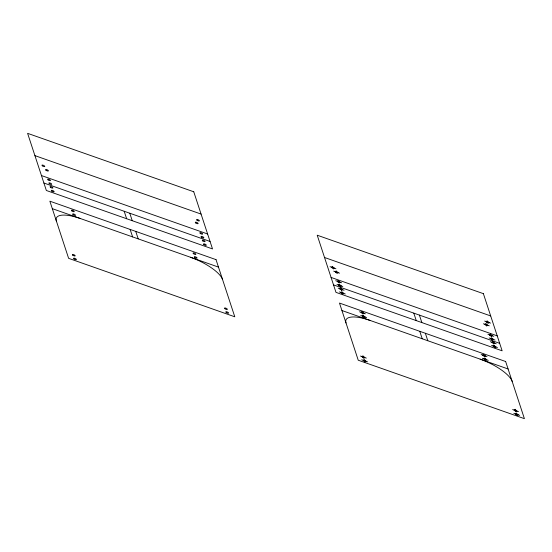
<?xml version="1.0" encoding="UTF-8"?>
<svg xmlns="http://www.w3.org/2000/svg" width="552" height="552" viewBox="0 0 552 552"><rect width="100%" height="100%" fill="white"/><g stroke="black" fill="none" stroke-linecap="round" stroke-linejoin="round"><path stroke-width="0.83" d="M34.914 155.623L201.08 214.072M324.528 257.494L490.693 315.944M330.048 266.671L335.913 268.734M484.677 321.064L490.542 323.12M333.677 271.108L339.535 273.164M483.4 323.769L489.258 325.832M41.455 175.55L207.614 233.993M331.069 277.421L497.228 335.871M335.747 280.72L341.605 282.783M487.92 334.25L493.778 336.306M336.968 284.452L342.833 286.516M489.148 337.983L495.006 340.046M43.905 183.022L210.064 241.465M333.518 284.894L499.684 343.337M338.197 288.192L344.055 290.248M490.376 341.716L496.234 343.779M339.425 291.925L345.283 293.988M491.597 345.455L497.455 347.512M359.545 311.77L365.403 313.833M481.144 354.543L487.002 356.606M360.773 315.509L366.631 317.566M482.365 358.276L488.223 360.339M52.316 208.663L218.482 267.106M341.936 310.534L508.095 368.977M360.463 356.047L366.321 358.103M512.629 409.57L518.487 411.626M361.691 359.78L367.549 361.843M513.85 413.303L519.708 415.366M487.181 320.788L488.037 323.396M490.424 333.974L491.28 336.582M491.646 337.707L492.501 340.315M492.874 341.447L493.729 344.055M494.102 345.179L494.958 347.788M515.126 409.294L515.982 411.902M516.355 413.027L517.21 415.635M485.898 323.5L486.754 326.108M483.642 354.267L484.497 356.875M484.87 358.006L485.726 360.615M419.396 315.102L421.852 322.575M425.357 333.27L427.814 340.743M413.807 313.136L416.256 320.602M419.768 331.303L422.218 338.769M362.043 311.494L362.899 314.102M363.271 315.233L364.127 317.842M336.175 270.832L337.037 273.44M338.245 280.444L339.1 283.052M339.473 284.183L340.329 286.792M340.701 287.916L341.557 290.524M341.923 291.649L342.778 294.257M362.968 355.771L363.823 358.379M364.189 359.504L365.044 362.112M332.552 266.395L333.408 269.003M129.782 213.231L132.232 220.696M135.744 231.398L138.193 238.864M124.186 211.257L126.643 218.73M130.148 229.425L132.604 236.898M480.123 359.138A30.843 9.991 25 0 1 512.18 381.432M346.021 322.982A30.843 9.991 25 0 1 369.909 320.374M190.509 257.267A30.843 9.991 25 0 1 222.566 279.56M56.401 221.11A30.843 9.991 25 0 1 80.288 218.502M193.759 191.779L27.6 133.336L46.354 190.488L212.52 248.938L193.759 191.779M483.379 293.657L317.214 235.207L335.975 292.367L502.134 350.81L483.379 293.657M216.025 259.633L49.866 201.19L68.62 258.343L234.786 316.793L216.025 259.633M505.646 361.512L339.48 303.062L358.241 360.221L524.4 418.664L505.646 361.512M363.671 360.829A1.539 0.497 25 0 0 366.004 361.491A1.539 0.497 25 0 0 364.182 360.118A1.539 0.497 25 0 0 363.671 360.829M362.443 357.096A1.539 0.497 25 0 0 364.775 357.751A1.539 0.497 25 0 0 362.961 356.378A1.539 0.497 25 0 0 362.443 357.096M514.623 410.619A1.539 0.497 25 0 0 516.948 411.281A1.539 0.497 25 0 0 515.133 409.908A1.539 0.497 25 0 0 514.623 410.619M515.844 414.359A1.539 0.497 25 0 0 518.176 415.014A1.539 0.497 25 0 0 516.361 413.641A1.539 0.497 25 0 0 515.844 414.359M340.177 289.234A1.539 0.497 25 0 0 342.509 289.897A1.539 0.497 25 0 0 340.694 288.523A1.539 0.497 25 0 0 340.177 289.234M341.405 292.974A1.539 0.497 25 0 0 343.737 293.636A1.539 0.497 25 0 0 341.923 292.263A1.539 0.497 25 0 0 341.405 292.974M493.578 346.504A1.539 0.497 25 0 0 495.91 347.16A1.539 0.497 25 0 0 494.095 345.787A1.539 0.497 25 0 0 493.578 346.504M492.356 342.764A1.539 0.497 25 0 0 494.682 343.427A1.539 0.497 25 0 0 492.867 342.054A1.539 0.497 25 0 0 492.356 342.764M486.726 322.154A1.539 0.497 25 0 0 489.01 322.748A1.539 0.497 25 0 0 487.099 321.374A1.539 0.497 25 0 0 486.726 322.154M485.443 324.866A1.539 0.497 25 0 0 487.726 325.452A1.539 0.497 25 0 0 485.815 324.086A1.539 0.497 25 0 0 485.443 324.866M335.671 272.164A1.539 0.497 25 0 0 337.99 272.812A1.539 0.497 25 0 0 336.161 271.439A1.539 0.497 25 0 0 335.671 272.164M332.042 267.727A1.539 0.497 25 0 0 334.367 268.375A1.539 0.497 25 0 0 332.532 267.002A1.539 0.497 25 0 0 332.042 267.727M338.956 285.501A1.539 0.497 25 0 0 341.281 286.164A1.539 0.497 25 0 0 339.466 284.791A1.539 0.497 25 0 0 338.956 285.501M337.727 281.768A1.539 0.497 25 0 0 340.06 282.431A1.539 0.497 25 0 0 338.245 281.051A1.539 0.497 25 0 0 337.727 281.768M489.9 335.292A1.539 0.497 25 0 0 492.232 335.954A1.539 0.497 25 0 0 490.417 334.581A1.539 0.497 25 0 0 489.9 335.292M491.128 339.031A1.539 0.497 25 0 0 493.46 339.694A1.539 0.497 25 0 0 491.646 338.314A1.539 0.497 25 0 0 491.128 339.031M483.103 355.571A1.539 0.497 25 0 0 485.443 356.261A1.539 0.497 25 0 0 483.662 354.888A1.539 0.497 25 0 0 483.103 355.571M484.325 359.311A1.539 0.497 25 0 0 486.671 359.994A1.539 0.497 25 0 0 484.891 358.621A1.539 0.497 25 0 0 484.325 359.311M361.505 312.805A1.539 0.497 25 0 0 363.851 313.488A1.539 0.497 25 0 0 362.071 312.115A1.539 0.497 25 0 0 361.505 312.805M362.733 316.537A1.539 0.497 25 0 0 365.072 317.221A1.539 0.497 25 0 0 363.292 315.847A1.539 0.497 25 0 0 362.733 316.537M74.051 258.957A1.539 0.497 25 0 0 76.383 259.619A1.539 0.497 25 0 0 74.568 258.239A1.539 0.497 25 0 0 74.051 258.957M72.829 255.217A1.539 0.497 25 0 0 75.155 255.88A1.539 0.497 25 0 0 73.34 254.506A1.539 0.497 25 0 0 72.829 255.217M225.002 308.747A1.539 0.497 25 0 0 227.334 309.41A1.539 0.497 25 0 0 225.52 308.037A1.539 0.497 25 0 0 225.002 308.747M226.23 312.48A1.539 0.497 25 0 0 228.556 313.143A1.539 0.497 25 0 0 226.741 311.77A1.539 0.497 25 0 0 226.23 312.48M50.563 187.363A1.539 0.497 25 0 0 52.895 188.025A1.539 0.497 25 0 0 51.074 186.652A1.539 0.497 25 0 0 50.563 187.363M51.784 191.102A1.539 0.497 25 0 0 54.117 191.765A1.539 0.497 25 0 0 52.302 190.385A1.539 0.497 25 0 0 51.784 191.102M203.964 244.626A1.539 0.497 25 0 0 206.296 245.288A1.539 0.497 25 0 0 204.475 243.915A1.539 0.497 25 0 0 203.964 244.626M202.736 240.893A1.539 0.497 25 0 0 205.068 241.555A1.539 0.497 25 0 0 203.253 240.182A1.539 0.497 25 0 0 202.736 240.893M197.112 220.282A1.539 0.497 25 0 0 199.389 220.869A1.539 0.497 25 0 0 197.478 219.503A1.539 0.497 25 0 0 197.112 220.282M195.829 222.994A1.539 0.497 25 0 0 198.106 223.581A1.539 0.497 25 0 0 196.195 222.208A1.539 0.497 25 0 0 195.829 222.994M46.051 170.292A1.539 0.497 25 0 0 48.376 170.941A1.539 0.497 25 0 0 46.541 169.561A1.539 0.497 25 0 0 46.051 170.292M42.428 165.855A1.539 0.497 25 0 0 44.746 166.504A1.539 0.497 25 0 0 42.918 165.131A1.539 0.497 25 0 0 42.428 165.855M49.335 183.63A1.539 0.497 25 0 0 51.667 184.292A1.539 0.497 25 0 0 49.852 182.919A1.539 0.497 25 0 0 49.335 183.63M48.107 179.89A1.539 0.497 25 0 0 50.439 180.552A1.539 0.497 25 0 0 48.624 179.179A1.539 0.497 25 0 0 48.107 179.89M200.286 233.42A1.539 0.497 25 0 0 202.618 234.082A1.539 0.497 25 0 0 200.804 232.709A1.539 0.497 25 0 0 200.286 233.42M201.514 237.16A1.539 0.497 25 0 0 203.84 237.815A1.539 0.497 25 0 0 202.025 236.442A1.539 0.497 25 0 0 201.514 237.16M193.483 253.699A1.539 0.497 25 0 0 195.829 254.389A1.539 0.497 25 0 0 194.049 253.009A1.539 0.497 25 0 0 193.483 253.699M194.711 257.439A1.539 0.497 25 0 0 197.057 258.122A1.539 0.497 25 0 0 195.27 256.749A1.539 0.497 25 0 0 194.711 257.439M71.891 210.926A1.539 0.497 25 0 0 74.23 211.616A1.539 0.497 25 0 0 72.45 210.243A1.539 0.497 25 0 0 71.891 210.926M73.112 214.666A1.539 0.497 25 0 0 75.458 215.349A1.539 0.497 25 0 0 73.678 213.976A1.539 0.497 25 0 0 73.112 214.666"/></g></svg>
